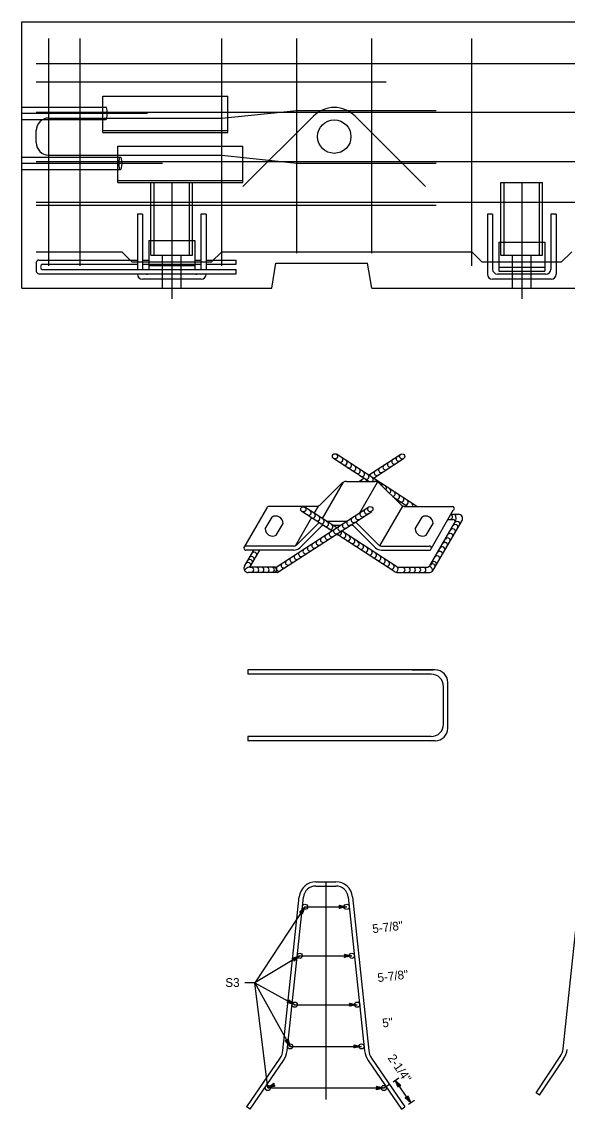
# Model space of a CAD drawing. Extents: x 3565 to 3717, y 391 to 444.
# Drawn here: x 3619.89 to 3625.34, y 402.04 to 412.92 of the extents above; entities that cross this region are included whole.
import ezdxf

# ---------------------------------------------------------------- set-up
doc = ezdxf.new("R2010")
doc.units = 0
doc.layers.add('56 Stage 3 Anno', color=7, linetype='Continuous')
doc.layers.add('60 Nongeo Data', color=7, linetype='Continuous')

msp = doc.modelspace()

# ---------------------------------------------------------------- linework, layer by layer
at = {"layer": '56 Stage 3 Anno'}
for p, q in [((3621.145, 412.003), (3619.888, 412.003)), ((3621.295, 411.503), (3619.888, 411.503)), ((3621.179, 411.31), (3621.596, 411.31)), ((3621.388, 411.3), (3621.388, 410.146)), ((3624.679, 411.31), (3625.096, 411.31)), ((3624.888, 411.3), (3624.888, 410.146)), ((3621.096, 410.996), (3621.044, 410.996)), ((3621.044, 410.996), (3621.044, 410.44)), ((3621.096, 410.996), (3621.096, 410.44)), ((3621.731, 410.996), (3621.679, 410.996)), ((3621.679, 410.996), (3621.679, 410.44)), ((3621.731, 410.996), (3621.731, 410.44)), ((3624.596, 410.996), (3624.544, 410.996)), ((3624.544, 410.996), (3624.544, 410.393)), ((3624.596, 410.996), (3624.596, 410.44)), ((3625.179, 410.996), (3625.179, 410.44)), ((3625.231, 410.996), (3625.179, 410.996)), ((3625.231, 410.996), (3625.231, 410.393)), ((3621.158, 410.732), (3621.158, 410.44)), ((3621.158, 410.732), (3621.179, 410.732)), ((3621.179, 410.732), (3621.596, 410.732)), ((3621.596, 410.732), (3621.617, 410.732)), ((3621.617, 410.732), (3621.617, 410.44)), ((3624.658, 410.714), (3624.658, 410.423)), ((3624.658, 410.714), (3624.679, 410.714)), ((3624.679, 410.714), (3625.096, 410.714)), ((3625.096, 410.714), (3625.117, 410.714)), ((3625.117, 410.714), (3625.117, 410.423)), ((3620.058, 410.535), (3621.044, 410.535)), ((3621.096, 410.535), (3621.158, 410.535)), ((3621.179, 410.586), (3621.596, 410.586)), ((3621.617, 410.535), (3621.679, 410.535)), ((3621.731, 410.535), (3622.033, 410.535)), ((3622.033, 410.493), (3622.033, 410.535)), ((3624.679, 410.586), (3625.096, 410.586)), ((3620.033, 410.51), (3620.033, 410.424)), ((3620.1, 410.493), (3621.044, 410.493)), ((3620.1, 410.44), (3622.033, 410.44)), ((3621.096, 410.493), (3621.679, 410.493)), ((3621.158, 410.482), (3621.617, 410.482)), ((3621.158, 410.44), (3621.617, 410.44)), ((3621.731, 410.493), (3622.033, 410.493)), ((3622.033, 410.399), (3622.033, 410.44)), ((3624.658, 410.464), (3625.117, 410.464)), ((3620.058, 410.399), (3622.033, 410.399)), ((3621.681, 410.343), (3621.094, 410.343)), ((3621.629, 410.395), (3621.146, 410.395)), ((3625.181, 410.343), (3624.594, 410.343)), ((3625.129, 410.395), (3624.646, 410.395)), ((3624.658, 410.423), (3625.117, 410.423)), ((3622.929, 404.316), (3622.929, 402.139)), ((3622.72, 404.066), (3622.217, 403.305)), ((3622.72, 404.066), (3623.137, 404.066)), ((3622.668, 403.576), (3622.217, 403.305)), ((3622.668, 403.576), (3623.189, 403.576)), ((3622.217, 403.305), (3622.117, 403.305)), ((3622.349, 402.254), (3622.217, 403.305)), ((3622.217, 403.305), (3622.572, 402.67)), ((3622.217, 403.305), (3622.617, 403.087)), ((3622.617, 403.087), (3623.241, 403.087)), ((3622.572, 402.67), (3623.285, 402.67)), ((3623.509, 402.254), (3623.565, 402.292)), ((3623.601, 402.317), (3623.658, 402.357)), ((3623.778, 402.106), (3623.622, 402.332)), ((3622.349, 402.254), (3623.509, 402.254)), ((3623.756, 402.091), (3623.814, 402.131))]:
    msp.add_line(p, q, dxfattribs=at)
for points in [[(3622.665, 404.013), (3622.72, 404.066), (3622.692, 403.994), (3622.69, 403.999), (3622.711, 404.052), (3622.67, 404.013), (3622.675, 404.012), (3622.701, 404.037), (3622.688, 404.004), (3622.686, 404.008), (3622.691, 404.023), (3622.68, 404.012), (3622.684, 404.012), (3622.692, 403.994), (3622.684, 404.012)], [(3623.062, 404.083), (3623.137, 404.066), (3623.062, 404.05), (3623.065, 404.054), (3623.12, 404.066), (3623.065, 404.079), (3623.068, 404.074), (3623.103, 404.066), (3623.068, 404.059), (3623.07, 404.063), (3623.085, 404.066), (3623.07, 404.07), (3623.072, 404.066), (3623.062, 404.05), (3623.072, 404.066)], [(3622.595, 403.552), (3622.668, 403.576), (3622.612, 403.524), (3622.612, 403.529), (3622.653, 403.568), (3622.6, 403.55), (3622.604, 403.547), (3622.639, 403.559), (3622.612, 403.534), (3622.612, 403.539), (3622.624, 403.55), (3622.609, 403.545), (3622.613, 403.543), (3622.612, 403.524), (3622.613, 403.543)], [(3623.114, 403.593), (3623.189, 403.576), (3623.114, 403.56), (3623.117, 403.565), (3623.172, 403.577), (3623.117, 403.589), (3623.119, 403.585), (3623.155, 403.577), (3623.119, 403.569), (3623.122, 403.573), (3623.137, 403.577), (3623.122, 403.58), (3623.124, 403.577), (3623.114, 403.56), (3623.124, 403.577)], [(3622.559, 403.137), (3622.617, 403.087), (3622.543, 403.108), (3622.547, 403.111), (3622.601, 403.095), (3622.559, 403.132), (3622.559, 403.127), (3622.586, 403.103), (3622.552, 403.113), (3622.556, 403.116), (3622.571, 403.112), (3622.559, 403.122), (3622.559, 403.118), (3622.543, 403.108), (3622.559, 403.118)], [(3623.166, 403.104), (3623.241, 403.087), (3623.166, 403.071), (3623.168, 403.075), (3623.224, 403.087), (3623.169, 403.099), (3623.171, 403.095), (3623.206, 403.087), (3623.171, 403.079), (3623.174, 403.084), (3623.189, 403.087), (3623.174, 403.091), (3623.176, 403.087), (3623.166, 403.071), (3623.176, 403.087)], [(3622.55, 402.744), (3622.572, 402.67), (3622.521, 402.728), (3622.527, 402.728), (3622.564, 402.685), (3622.548, 402.739), (3622.545, 402.735), (3622.556, 402.7), (3622.532, 402.727), (3622.537, 402.727), (3622.547, 402.716), (3622.543, 402.731), (3622.541, 402.727), (3622.521, 402.728), (3622.541, 402.727)], [(3623.21, 402.687), (3623.285, 402.67), (3623.21, 402.654), (3623.213, 402.658), (3623.268, 402.67), (3623.213, 402.683), (3623.215, 402.678), (3623.251, 402.67), (3623.215, 402.663), (3623.218, 402.667), (3623.233, 402.671), (3623.218, 402.674), (3623.22, 402.671), (3623.21, 402.654), (3623.22, 402.671)], [(3622.423, 402.273), (3622.349, 402.254), (3622.408, 402.302), (3622.408, 402.297), (3622.364, 402.261), (3622.419, 402.275), (3622.414, 402.278), (3622.379, 402.269), (3622.407, 402.292), (3622.407, 402.287), (3622.395, 402.277), (3622.41, 402.281), (3622.407, 402.283), (3622.408, 402.302), (3622.407, 402.283)], [(3623.434, 402.271), (3623.509, 402.254), (3623.434, 402.237), (3623.436, 402.242), (3623.491, 402.254), (3623.436, 402.266), (3623.439, 402.262), (3623.474, 402.254), (3623.439, 402.246), (3623.442, 402.251), (3623.457, 402.254), (3623.442, 402.257), (3623.444, 402.254), (3623.434, 402.237), (3623.444, 402.254)], [(3623.651, 402.262), (3623.622, 402.332), (3623.678, 402.28), (3623.673, 402.28), (3623.632, 402.318), (3623.653, 402.266), (3623.655, 402.271), (3623.642, 402.304), (3623.668, 402.28), (3623.663, 402.279), (3623.651, 402.29), (3623.657, 402.275), (3623.659, 402.279), (3623.678, 402.28), (3623.659, 402.279)], [(3623.75, 402.176), (3623.778, 402.106), (3623.723, 402.157), (3623.728, 402.158), (3623.768, 402.12), (3623.748, 402.171), (3623.745, 402.167), (3623.759, 402.134), (3623.733, 402.158), (3623.738, 402.158), (3623.749, 402.148), (3623.743, 402.162), (3623.742, 402.158), (3623.723, 402.157), (3623.742, 402.158)]]:
    msp.add_lwpolyline(points, close=True, dxfattribs=at)
for centre, radius, start, end in [((3620.058, 410.51), 0.025, 90, 180), ((3620.1, 410.468), 0.025, 90, 180), ((3620.1, 410.465), 0.025, 180, 270), ((3624.646, 410.445), 0.05, 180, 270), ((3625.129, 410.445), 0.05, 270, 0), ((3620.058, 410.424), 0.025, 180, 270), ((3621.094, 410.393), 0.05, 180, 270), ((3621.146, 410.445), 0.05, 248.508, 270), ((3621.629, 410.445), 0.05, 270, 291.492), ((3621.681, 410.393), 0.05, 270, 360), ((3624.594, 410.393), 0.05, 180, 270), ((3625.181, 410.393), 0.05, 270, 360)]:
    msp.add_arc(centre, radius, start, end, dxfattribs=at)
at = {"layer": '60 Nongeo Data'}
for p, q in [((3619.888, 410.253), (3619.888, 412.919)), ((3619.888, 412.919), (3629.888, 412.919)), ((3620.158, 410.479), (3620.158, 412.753)), ((3620.471, 410.479), (3620.471, 412.753)), ((3621.888, 410.479), (3621.888, 412.753)), ((3622.638, 410.604), (3622.638, 412.753)), ((3623.388, 410.604), (3623.388, 412.753)), ((3624.388, 410.479), (3624.388, 412.753)), ((3620.033, 412.503), (3629.742, 412.503)), ((3623.533, 412.315), (3620.033, 412.315)), ((3620.698, 411.81), (3620.698, 412.174)), ((3620.698, 412.174), (3621.948, 412.174)), ((3621.948, 411.831), (3621.948, 412.174)), ((3619.888, 412.065), (3620.73, 412.065)), ((3620.033, 412.016), (3629.742, 412.016)), ((3620.158, 411.956), (3621.888, 411.956)), ((3621.888, 411.956), (3622.638, 412.033)), ((3622.808, 411.977), (3622.1, 411.27)), ((3622.638, 412.033), (3624.033, 412.033)), ((3623.218, 411.977), (3623.925, 411.27)), ((3619.888, 411.94), (3620.73, 411.94)), ((3620.033, 411.71), (3620.033, 411.831)), ((3620.698, 411.831), (3621.948, 411.831)), ((3620.698, 411.81), (3621.948, 411.81)), ((3621.948, 411.81), (3621.948, 411.831)), ((3620.848, 411.31), (3620.848, 411.674)), ((3620.848, 411.674), (3622.098, 411.674)), ((3622.098, 411.328), (3622.098, 411.674)), ((3619.888, 411.565), (3620.874, 411.565)), ((3620.033, 411.523), (3629.742, 411.523)), ((3620.158, 411.585), (3621.888, 411.585)), ((3621.888, 411.585), (3622.638, 411.505)), ((3619.888, 411.44), (3620.874, 411.44)), ((3622.638, 411.505), (3624.033, 411.505)), ((3620.848, 411.331), (3622.098, 411.331)), ((3620.848, 411.31), (3622.098, 411.31)), ((3621.179, 410.586), (3621.179, 411.31)), ((3621.211, 410.586), (3621.211, 411.31)), ((3621.565, 410.586), (3621.565, 411.31)), ((3621.596, 410.586), (3621.596, 411.31)), ((3622.098, 411.31), (3622.098, 411.328)), ((3624.679, 410.586), (3624.679, 411.31)), ((3624.711, 410.586), (3624.711, 411.31)), ((3625.065, 410.586), (3625.065, 411.31)), ((3625.096, 410.586), (3625.096, 411.31)), ((3620.033, 411.114), (3629.742, 411.114)), ((3620.033, 411.086), (3624.033, 411.086)), ((3620.033, 410.619), (3620.888, 410.619)), ((3620.888, 410.619), (3620.993, 410.513)), ((3621.294, 410.253), (3621.294, 410.586)), ((3621.481, 410.253), (3621.481, 410.586)), ((3621.888, 410.619), (3621.782, 410.513)), ((3621.888, 410.619), (3624.388, 410.619)), ((3624.388, 410.619), (3624.493, 410.513)), ((3624.794, 410.253), (3624.794, 410.586)), ((3624.981, 410.253), (3624.981, 410.586)), ((3625.388, 410.619), (3625.282, 410.513)), ((3621.782, 410.513), (3620.993, 410.513)), ((3622.388, 410.253), (3622.429, 410.503)), ((3622.429, 410.503), (3623.346, 410.503)), ((3623.388, 410.253), (3623.346, 410.503)), ((3625.282, 410.513), (3624.493, 410.513)), ((3621.044, 410.399), (3621.044, 410.393)), ((3621.731, 410.399), (3621.731, 410.393)), ((3619.888, 410.253), (3622.388, 410.253)), ((3623.388, 410.253), (3626.388, 410.253)), ((3623.837, 408.072), (3623.034, 408.594)), ((3623.356, 408.385), (3623.677, 408.593)), ((3623.357, 408.322), (3623.006, 408.55)), ((3623.404, 408.354), (3623.706, 408.55)), ((3622.868, 408.084), (3623.081, 408.298)), ((3622.895, 407.949), (3623.106, 408.315)), ((3623.135, 408.322), (3623.417, 408.322)), ((3623.26, 408.322), (3623.308, 408.354)), ((3623.268, 408.007), (3623.446, 408.315)), ((3623.356, 408.322), (3623.356, 408.323)), ((3623.684, 408.084), (3623.47, 408.298)), ((3623.742, 408.072), (3623.612, 408.157)), ((3622.109, 407.654), (3622.338, 408.051)), ((3622.838, 408.072), (3622.359, 408.072)), ((3622.433, 407.464), (3623.359, 408.066)), ((3623.037, 407.857), (3622.717, 408.064)), ((3622.812, 408.002), (3622.854, 408.075)), ((3623.468, 407.678), (3623.697, 408.075)), ((3623.713, 408.072), (3624.193, 408.072)), ((3623.984, 407.654), (3624.203, 408.033)), ((3622.323, 407.848), (3622.391, 407.965)), ((3622.448, 407.412), (3623.387, 408.022)), ((3622.625, 407.678), (3622.786, 407.957)), ((3622.989, 407.826), (3622.689, 408.021)), ((3622.931, 407.925), (3623.142, 407.925)), ((3623.823, 407.848), (3623.891, 407.965)), ((3624.003, 407.432), (3624.291, 407.93)), ((3624.149, 407.941), (3624.201, 407.941)), ((3624.18, 407.993), (3624.254, 407.993)), ((3622.433, 407.785), (3622.501, 407.902)), ((3622.639, 407.687), (3622.852, 407.901)), ((3622.668, 407.658), (3622.882, 407.871)), ((3622.995, 407.884), (3623.078, 407.884)), ((3623.637, 407.466), (3623.084, 407.826)), ((3623.174, 407.884), (3623.182, 407.884)), ((3623.425, 407.658), (3623.212, 407.871)), ((3623.455, 407.687), (3623.241, 407.901)), ((3623.933, 407.785), (3624.001, 407.902)), ((3623.973, 407.484), (3624.219, 407.909)), ((3623.617, 407.418), (3623.037, 407.794)), ((3622.115, 407.473), (3622.208, 407.634)), ((3622.609, 407.675), (3622.13, 407.675)), ((3622.609, 407.634), (3622.13, 407.634)), ((3622.17, 407.464), (3622.268, 407.634)), ((3623.484, 407.675), (3623.963, 407.675)), ((3623.484, 407.634), (3623.963, 407.634)), ((3622.441, 407.41), (3622.151, 407.41)), ((3622.426, 407.462), (3622.181, 407.462)), ((3623.639, 407.411), (3623.967, 407.411)), ((3623.649, 407.463), (3623.937, 407.463)), ((3622.148, 406.436), (3622.148, 406.394)), ((3624.023, 406.436), (3622.148, 406.436)), ((3623.793, 406.436), (3624.002, 406.436)), ((3623.981, 406.394), (3622.148, 406.394)), ((3624.148, 405.852), (3624.148, 406.311)), ((3624.106, 405.894), (3624.106, 406.269)), ((3622.148, 405.769), (3622.148, 405.727)), ((3623.981, 405.769), (3622.148, 405.769)), ((3624.023, 405.727), (3622.148, 405.727)), ((3622.829, 404.316), (3623.029, 404.316)), ((3622.829, 404.274), (3623.029, 404.274)), ((3622.5, 402.629), (3622.663, 404.167)), ((3622.542, 402.625), (3622.704, 404.163)), ((3623.153, 404.163), (3623.316, 402.625)), ((3623.195, 404.167), (3623.357, 402.629)), ((3625.301, 402.645), (3625.464, 404.183)), ((3622.137, 402.066), (3622.472, 402.552)), ((3622.171, 402.042), (3622.506, 402.528)), ((3623.352, 402.528), (3623.686, 402.042)), ((3623.386, 402.552), (3623.72, 402.066)), ((3625.032, 402.207), (3625.273, 402.568)), ((3625.066, 402.183), (3625.307, 402.544)), ((3625.066, 402.183), (3625.032, 402.207)), ((3622.171, 402.041), (3622.136, 402.065)), ((3623.686, 402.042), (3623.72, 402.066))]:
    msp.add_line(p, q, dxfattribs=at)
for centre, radius in [((3623.013, 411.77), 0.167), ((3623.02, 408.572), 0.026), ((3623.692, 408.571), 0.026), ((3622.703, 408.042), 0.026), ((3623.373, 408.044), 0.026), ((3622.72, 404.066), 0.026), ((3623.137, 404.066), 0.026), ((3622.668, 403.576), 0.026), ((3623.189, 403.576), 0.026), ((3622.617, 403.087), 0.026), ((3623.241, 403.087), 0.026), ((3622.572, 402.67), 0.026), ((3623.285, 402.67), 0.026), ((3622.349, 402.254), 0.026), ((3623.509, 402.254), 0.026)]:
    msp.add_circle(centre, radius, dxfattribs=at)
for centre, radius, start, end in [((3623.013, 411.77), 0.292, 44.6937, 135.3063), ((3620.158, 411.831), 0.125, 90, 180), ((3620.158, 411.71), 0.125, 180, 270), ((3623.072, 408.538), 0.026, 237, 57), ((3623.116, 408.51), 0.026, 237, 57), ((3623.159, 408.481), 0.026, 237, 57), ((3623.203, 408.453), 0.026, 237, 57), ((3623.526, 408.464), 0.0261, 123, 307.9842), ((3623.526, 408.464), 0.0261, 123, 307.9842), ((3623.57, 408.492), 0.0261, 123, 307.9842), ((3623.613, 408.521), 0.0261, 123, 307.9842), ((3623.657, 408.549), 0.0261, 123, 307.9842), ((3623.247, 408.425), 0.026, 237, 57), ((3623.29, 408.396), 0.026, 237, 57), ((3623.334, 408.368), 0.026, 237, 57), ((3623.395, 408.378), 0.0261, 123, 184.2363), ((3623.378, 408.34), 0.026, 318.1955, 57), ((3623.395, 408.378), 0.0261, 289.7637, 307.9842), ((3623.438, 408.407), 0.0261, 123, 307.9842), ((3623.438, 408.407), 0.0261, 123, 307.9842), ((3623.482, 408.435), 0.0261, 123, 307.9842), ((3623.482, 408.435), 0.0261, 123, 307.9842), ((3623.482, 408.435), 0.0261, 123, 307.9842), ((3623.14, 408.239), 0.0832, 93.4865, 135), ((3623.307, 408.322), 0.0261, 123, 178.7554), ((3623.351, 408.35), 0.0261, 197.7354, 276.2646), ((3623.411, 408.239), 0.0832, 45, 86.5135), ((3623.421, 408.311), 0.026, 6.7422, 57), ((3623.465, 408.283), 0.026, 348.5804, 57), ((3623.509, 408.254), 0.026, 322.8906, 57), ((3623.552, 408.226), 0.026, 298.8269, 57), ((3623.596, 408.198), 0.026, 271.0234, 57), ((3623.64, 408.169), 0.026, 237, 57), ((3623.684, 408.141), 0.026, 237, 57), ((3622.359, 408.051), 0.0208, 90, 180), ((3622.838, 408.114), 0.0417, 270, 315), ((3623.339, 408.022), 0.0261, 123, 307.9842), ((3623.713, 408.114), 0.0417, 225, 270), ((3623.727, 408.113), 0.026, 237, 57), ((3623.771, 408.084), 0.026, 332.3255, 57), ((3624.193, 408.051), 0.0208, 300, 90), ((3622.428, 407.902), 0.0729, 360, 120), ((3622.755, 408.009), 0.026, 237, 57), ((3622.798, 407.98), 0.026, 237, 57), ((3622.842, 407.952), 0.026, 237, 57), ((3622.886, 407.924), 0.026, 237, 57), ((3623.163, 407.908), 0.0261, 123, 307.9842), ((3623.207, 407.936), 0.0261, 123, 307.9842), ((3623.251, 407.965), 0.0261, 123, 307.9842), ((3623.295, 407.993), 0.0261, 123, 307.9842), ((3623.928, 407.902), 0.0729, 360, 120), ((3624.168, 407.967), 0.026, 270, 66.9535), ((3624.201, 407.92), 0.0208, 330, 90), ((3624.161, 407.952), 0.0718, 323.4221, 34.3378), ((3624.241, 407.896), 0.026, 330, 150), ((3624.255, 407.951), 0.0417, 330, 90), ((3622.396, 407.848), 0.0729, 180, 300), ((3622.911, 407.842), 0.0832, 127.0931, 135), ((3622.911, 407.842), 0.0417, 103.6327, 135), ((3622.929, 407.895), 0.026, 237, 57), ((3622.973, 407.867), 0.026, 237, 57), ((3622.988, 407.794), 0.0261, 123, 307.9842), ((3623.032, 407.823), 0.0261, 123, 307.9842), ((3623.017, 407.838), 0.026, 42.7618, 57), ((3623.06, 407.81), 0.026, 237, 32.8077), ((3623.076, 407.851), 0.0261, 123, 307.9842), ((3623.12, 407.879), 0.0261, 123, 307.9842), ((3623.182, 407.842), 0.0417, 45, 90), ((3623.182, 407.842), 0.0832, 45, 61.2095), ((3623.896, 407.848), 0.0729, 180, 300), ((3624.198, 407.821), 0.026, 330, 150), ((3624.224, 407.866), 0.026, 330, 150), ((3622.857, 407.709), 0.0261, 123, 307.9842), ((3622.901, 407.737), 0.0261, 123, 307.9842), ((3622.945, 407.766), 0.0261, 123, 307.9842), ((3623.104, 407.782), 0.026, 237, 57), ((3623.148, 407.753), 0.026, 237, 57), ((3623.192, 407.725), 0.026, 237, 57), ((3623.235, 407.697), 0.026, 237, 57), ((3624.12, 407.686), 0.026, 330, 150), ((3624.146, 407.731), 0.026, 330, 150), ((3624.172, 407.776), 0.026, 330, 150), ((3622.13, 407.654), 0.0208, 90, 270), ((3622.211, 407.588), 0.026, 330, 150), ((3622.237, 407.633), 0.026, 330, 0.7417), ((3622.609, 407.717), 0.0417, 270, 315), ((3622.609, 407.717), 0.0833, 270, 315), ((3622.682, 407.595), 0.0261, 123, 307.9842), ((3622.726, 407.624), 0.0261, 123, 307.9842), ((3622.77, 407.652), 0.0261, 123, 307.9842), ((3622.813, 407.68), 0.0261, 123, 307.9842), ((3623.279, 407.668), 0.026, 237, 57), ((3623.323, 407.64), 0.026, 237, 57), ((3623.366, 407.612), 0.026, 237, 57), ((3623.41, 407.583), 0.026, 237, 57), ((3623.484, 407.717), 0.0833, 225, 270), ((3623.484, 407.717), 0.0417, 225, 270), ((3623.963, 407.654), 0.0208, 270, 90), ((3624.068, 407.596), 0.026, 330, 150), ((3624.094, 407.641), 0.026, 330, 150), ((3622.151, 407.484), 0.026, 330, 150), ((3622.169, 407.515), 0.026, 330, 150), ((3622.185, 407.543), 0.026, 330, 150), ((3622.507, 407.482), 0.0261, 123, 307.9842), ((3622.551, 407.51), 0.0261, 123, 307.9842), ((3622.595, 407.538), 0.0261, 123, 307.9842), ((3622.638, 407.567), 0.0261, 123, 307.9842), ((3623.454, 407.555), 0.026, 237, 57), ((3623.497, 407.526), 0.026, 237, 57), ((3623.541, 407.498), 0.026, 237, 57), ((3623.585, 407.47), 0.026, 237, 57), ((3623.996, 407.471), 0.026, 330, 150), ((3624.01, 407.495), 0.026, 330, 150), ((3624.042, 407.551), 0.026, 330, 150), ((3622.151, 407.452), 0.0417, 150, 270), ((3622.181, 407.504), 0.0417, 250.1768, 270), ((3622.181, 407.436), 0.026, 270, 90), ((3622.232, 407.436), 0.026, 270, 90), ((3622.284, 407.436), 0.026, 270, 90), ((3622.336, 407.436), 0.026, 270, 90), ((3622.388, 407.436), 0.026, 270, 90), ((3622.41, 407.436), 0.026, 270, 90), ((3622.426, 407.475), 0.0125, 270, 303), ((3622.46, 407.451), 0.0261, 123, 307.9842), ((3622.441, 407.423), 0.0125, 270, 303), ((3623.639, 407.453), 0.0417, 237, 270), ((3623.649, 407.484), 0.0206, 237, 270), ((3623.695, 407.437), 0.026, 270, 90), ((3623.747, 407.437), 0.026, 270, 90), ((3623.799, 407.437), 0.026, 270, 90), ((3623.851, 407.437), 0.026, 270, 90), ((3623.903, 407.437), 0.026, 270, 90), ((3623.937, 407.505), 0.0417, 270, 330), ((3623.967, 407.453), 0.0417, 270, 330), ((3624.023, 406.311), 0.125, 360, 90), ((3623.981, 406.269), 0.125, 360, 90), ((3623.981, 405.894), 0.125, 270, 360), ((3624.023, 405.852), 0.125, 270, 360), ((3622.829, 404.149), 0.167, 90, 173.9557), ((3622.829, 404.149), 0.125, 90, 173.9557), ((3623.029, 404.149), 0.167, 6.0443, 90), ((3623.029, 404.149), 0.125, 6.0443, 90), ((3622.334, 402.647), 0.167, 325.4542, 353.9557), ((3622.334, 402.647), 0.208, 325.4542, 353.9557), ((3623.523, 402.647), 0.208, 186.0443, 214.5458), ((3623.523, 402.647), 0.167, 186.0443, 214.5458), ((3625.135, 402.662), 0.167, 325.4542, 353.9557), ((3625.135, 402.662), 0.208, 325.4542, 353.9557)]:
    msp.add_arc(centre, radius, start, end, dxfattribs=at)
for centre, major_axis, ratio, start_param, end_param in [((3620.73, 412.003), (0, 0.0625), 0.206479, 3.141593, 6.283185), ((3622.142, 407.447), (-0.0275, -0.0164), 0.20663, 3.141593, 6.283185), ((3623.635, 407.438), (-0.0076, -0.0256), 0.512717, 0, 3.141593), ((3623.973, 407.443), (-0.015, 0.026), 0.622449, 3.141593, 6.283185)]:
    msp.add_ellipse(centre, major_axis=major_axis, ratio=ratio, start_param=start_param, end_param=end_param, dxfattribs=at)
msp.add_ellipse((3620.874, 411.503), major_axis=(0, 0.0625), ratio=0.206479, dxfattribs=at)

# ---------------------------------------------------------------- texts
at = {"layer": '56 Stage 3 Anno'}
for s, rotation, p in [('5-7/8"', 6.6667, (3623.398, 403.802)), ('5-7/8"', 6.6667, (3623.45, 403.313)), ('5"', 6.6667, (3623.498, 402.859)), ('2-1/4"', 304.5458, (3623.543, 402.554))]:
    msp.add_text(s, height=0.0875, rotation=rotation, dxfattribs=at).set_placement(p)
msp.add_text('S3', height=0.0875, dxfattribs=at).set_placement((3621.923, 403.265))

doc.saveas('drawing.dxf')
